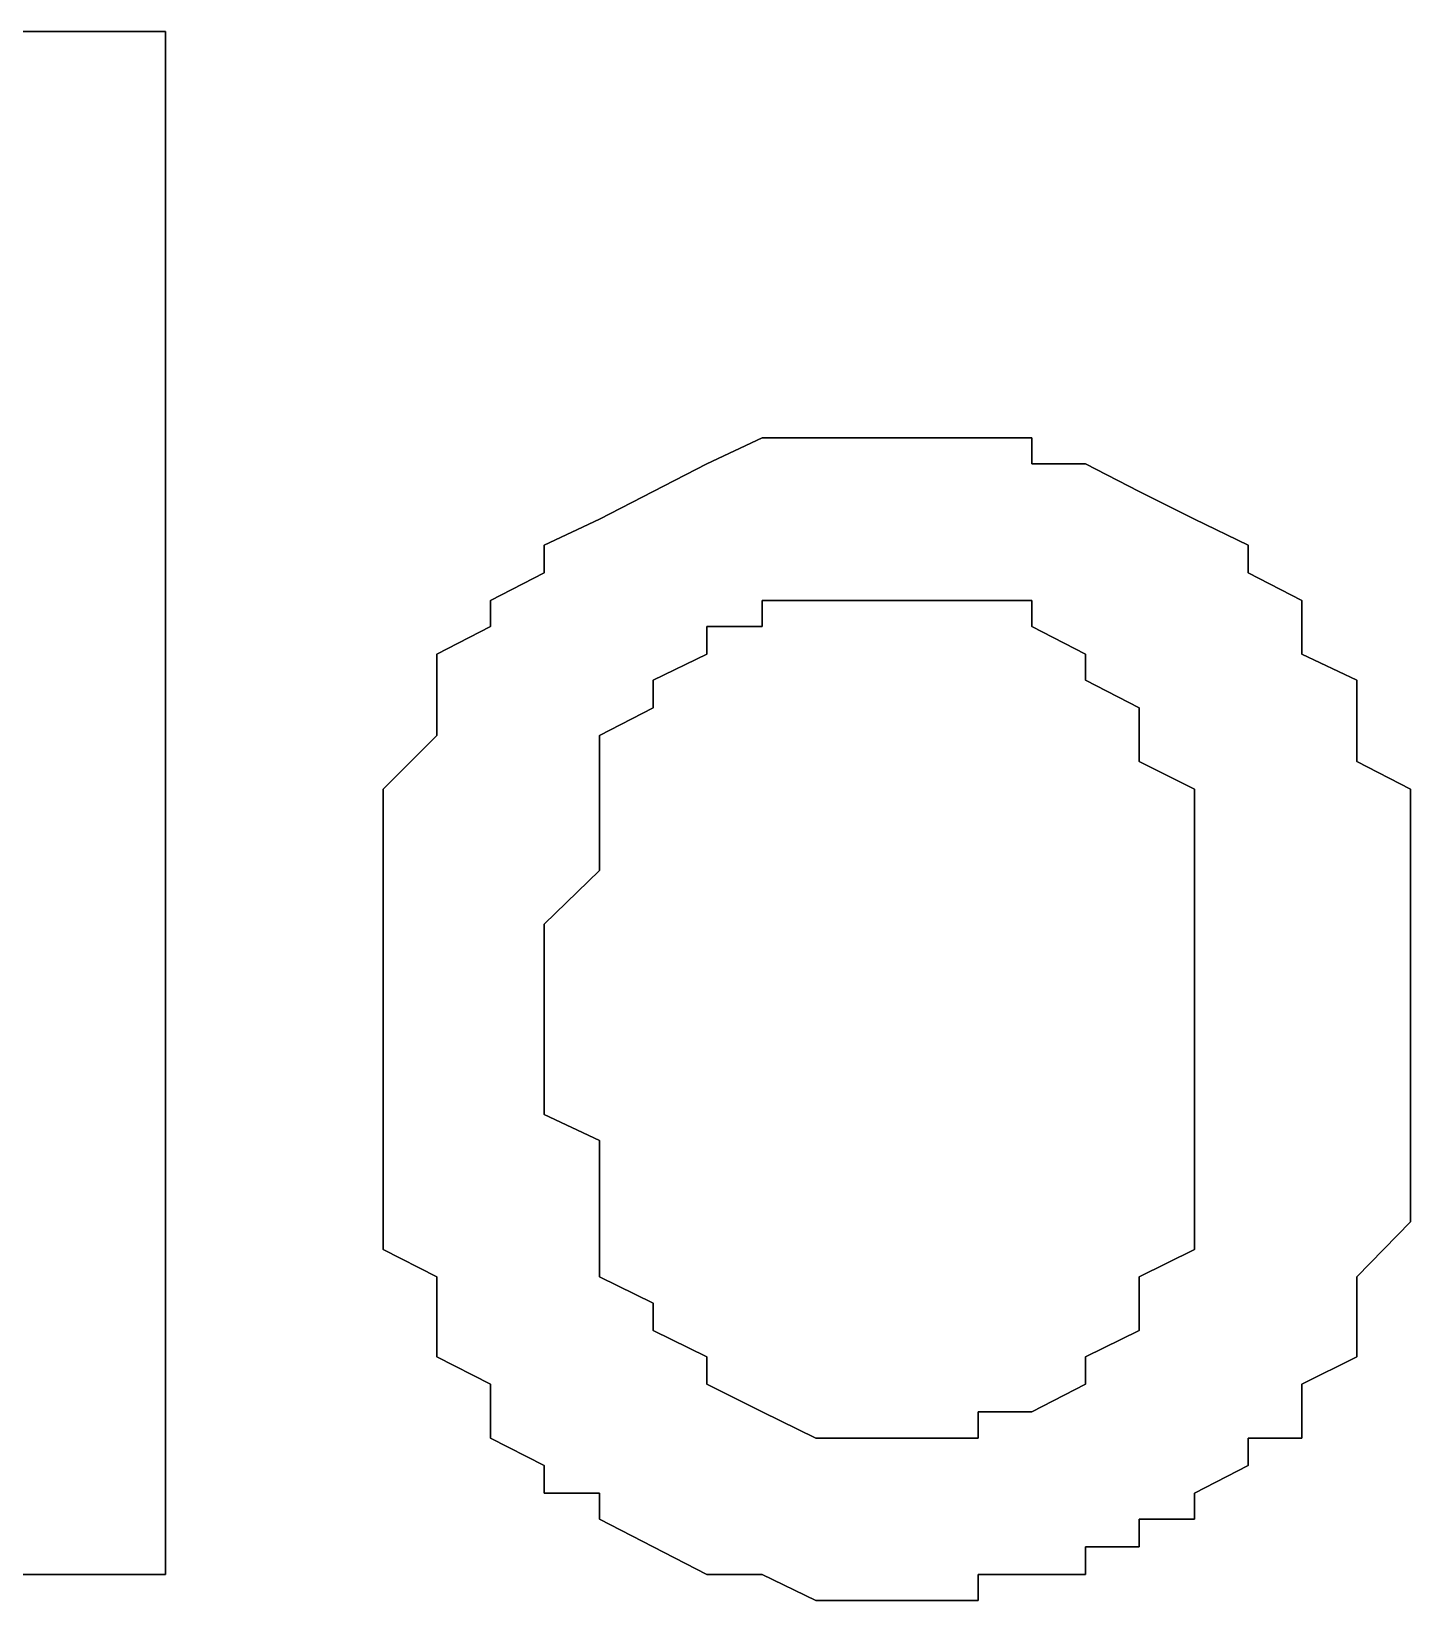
# Model space of a CAD drawing. Header units: metres. Extents: x 2.9 to 42.8, y 1.7 to 28.7.
# Drawn here: x 41.4496 to 41.5396, y 17.1556 to 17.2579 of the extents above; entities that cross this region are included whole.
import ezdxf

# ---------------------------------------------------------------- set-up
doc = ezdxf.new("R2010")
doc.units = ezdxf.units.M
doc.layers.add('GRIS', color=8, linetype='Continuous')

msp = doc.modelspace()

# ---------------------------------------------------------------- linework, layer by layer
at = {"layer": 'GRIS', "lineweight": -3}
for points in [[(41.4584, 17.2579), (41.4443, 17.2579), (41.4584, 17.2579)], [(41.4584, 17.1573), (41.4584, 17.2579), (41.4584, 17.1573)], [(41.4973, 17.2314), (41.4937, 17.2297), (41.4973, 17.2314)], [(41.5008, 17.2314), (41.4973, 17.2314), (41.5008, 17.2314)], [(41.5043, 17.2314), (41.5008, 17.2314), (41.5043, 17.2314)], [(41.5078, 17.2314), (41.5043, 17.2314), (41.5078, 17.2314)], [(41.5114, 17.2314), (41.5078, 17.2314), (41.5114, 17.2314)], [(41.5149, 17.2314), (41.5114, 17.2314), (41.5149, 17.2314)], [(41.5149, 17.2297), (41.5149, 17.2314), (41.5149, 17.2297)], [(41.4937, 17.2297), (41.4902, 17.2279), (41.4937, 17.2297)], [(41.5184, 17.2297), (41.5149, 17.2297), (41.5184, 17.2297)], [(41.5219, 17.2279), (41.5184, 17.2297), (41.5219, 17.2279)], [(41.4902, 17.2279), (41.4867, 17.2261), (41.4902, 17.2279)], [(41.5255, 17.2261), (41.5219, 17.2279), (41.5255, 17.2261)], [(41.4867, 17.2261), (41.4831, 17.2244), (41.4867, 17.2261)], [(41.529, 17.2244), (41.5255, 17.2261), (41.529, 17.2244)], [(41.4831, 17.2244), (41.4831, 17.2226), (41.4831, 17.2244)], [(41.529, 17.2226), (41.529, 17.2244), (41.529, 17.2226)], [(41.4831, 17.2226), (41.4796, 17.2208), (41.4831, 17.2226)], [(41.5325, 17.2208), (41.529, 17.2226), (41.5325, 17.2208)], [(41.4796, 17.2208), (41.4796, 17.2191), (41.4796, 17.2208)], [(41.4973, 17.2191), (41.4973, 17.2208), (41.4973, 17.2191)], [(41.4973, 17.2208), (41.5008, 17.2208), (41.4973, 17.2208)], [(41.5008, 17.2208), (41.5043, 17.2208), (41.5008, 17.2208)], [(41.5043, 17.2208), (41.5078, 17.2208), (41.5043, 17.2208)], [(41.5078, 17.2208), (41.5114, 17.2208), (41.5078, 17.2208)], [(41.5114, 17.2208), (41.5149, 17.2208), (41.5114, 17.2208)], [(41.5149, 17.2208), (41.5149, 17.2191), (41.5149, 17.2208)], [(41.5325, 17.2191), (41.5325, 17.2208), (41.5325, 17.2191)], [(41.4796, 17.2191), (41.4761, 17.2173), (41.4796, 17.2191)], [(41.4937, 17.2173), (41.4937, 17.2191), (41.4937, 17.2173)], [(41.4937, 17.2191), (41.4973, 17.2191), (41.4937, 17.2191)], [(41.5149, 17.2191), (41.5184, 17.2173), (41.5149, 17.2191)], [(41.5325, 17.2173), (41.5325, 17.2191), (41.5325, 17.2173)], [(41.4761, 17.2173), (41.4761, 17.2156), (41.4761, 17.2173)], [(41.4902, 17.2156), (41.4937, 17.2173), (41.4902, 17.2156)], [(41.5184, 17.2173), (41.5184, 17.2156), (41.5184, 17.2173)], [(41.5361, 17.2156), (41.5325, 17.2173), (41.5361, 17.2156)], [(41.4761, 17.2156), (41.4761, 17.2138), (41.4761, 17.2156)], [(41.4902, 17.2138), (41.4902, 17.2156), (41.4902, 17.2138)], [(41.5184, 17.2156), (41.5219, 17.2138), (41.5184, 17.2156)], [(41.5361, 17.212), (41.5361, 17.2156), (41.5361, 17.212)], [(41.4761, 17.2138), (41.4761, 17.212), (41.4761, 17.2138)], [(41.4867, 17.212), (41.4902, 17.2138), (41.4867, 17.212)], [(41.5219, 17.2138), (41.5219, 17.212), (41.5219, 17.2138)], [(41.4761, 17.212), (41.4726, 17.2085), (41.4761, 17.212)], [(41.4867, 17.2103), (41.4867, 17.212), (41.4867, 17.2103)], [(41.5219, 17.212), (41.5219, 17.2103), (41.5219, 17.212)], [(41.5361, 17.2103), (41.5361, 17.212), (41.5361, 17.2103)], [(41.4867, 17.2067), (41.4867, 17.2103), (41.4867, 17.2067)], [(41.5219, 17.2103), (41.5255, 17.2085), (41.5219, 17.2103)], [(41.5396, 17.2085), (41.5361, 17.2103), (41.5396, 17.2085)], [(41.4726, 17.2085), (41.4726, 17.2067), (41.4726, 17.2085)], [(41.5255, 17.2085), (41.5255, 17.2067), (41.5255, 17.2085)], [(41.5396, 17.2067), (41.5396, 17.2085), (41.5396, 17.2067)], [(41.4726, 17.2067), (41.4726, 17.205), (41.4726, 17.2067)], [(41.4867, 17.205), (41.4867, 17.2067), (41.4867, 17.205)], [(41.5255, 17.2067), (41.5255, 17.205), (41.5255, 17.2067)], [(41.5396, 17.2032), (41.5396, 17.2067), (41.5396, 17.2032)], [(41.4726, 17.205), (41.4726, 17.2014), (41.4726, 17.205)], [(41.4867, 17.2032), (41.4867, 17.205), (41.4867, 17.2032)], [(41.5255, 17.205), (41.5255, 17.2032), (41.5255, 17.205)], [(41.4831, 17.1997), (41.4867, 17.2032), (41.4831, 17.1997)], [(41.5255, 17.2032), (41.5255, 17.1997), (41.5255, 17.2032)], [(41.5396, 17.2014), (41.5396, 17.2032), (41.5396, 17.2014)], [(41.4726, 17.2014), (41.4726, 17.1997), (41.4726, 17.2014)], [(41.5396, 17.1979), (41.5396, 17.2014), (41.5396, 17.1979)], [(41.4726, 17.1997), (41.4726, 17.1962), (41.4726, 17.1997)], [(41.4831, 17.1979), (41.4831, 17.1997), (41.4831, 17.1979)], [(41.5255, 17.1997), (41.5255, 17.1979), (41.5255, 17.1997)], [(41.4831, 17.1944), (41.4831, 17.1979), (41.4831, 17.1944)], [(41.5255, 17.1979), (41.5255, 17.1944), (41.5255, 17.1979)], [(41.5396, 17.1962), (41.5396, 17.1979), (41.5396, 17.1962)], [(41.4726, 17.1962), (41.4726, 17.1944), (41.4726, 17.1962)], [(41.5396, 17.1944), (41.5396, 17.1962), (41.5396, 17.1944)], [(41.4726, 17.1944), (41.4726, 17.1909), (41.4726, 17.1944)], [(41.4831, 17.1909), (41.4831, 17.1944), (41.4831, 17.1909)], [(41.5255, 17.1944), (41.5255, 17.1926), (41.5255, 17.1944)], [(41.5396, 17.1926), (41.5396, 17.1944), (41.5396, 17.1926)], [(41.5255, 17.1926), (41.5255, 17.1909), (41.5255, 17.1926)], [(41.5396, 17.1891), (41.5396, 17.1926), (41.5396, 17.1891)], [(41.4726, 17.1909), (41.4726, 17.1891), (41.4726, 17.1909)], [(41.4831, 17.1873), (41.4831, 17.1909), (41.4831, 17.1873)], [(41.5255, 17.1909), (41.5255, 17.1873), (41.5255, 17.1909)], [(41.4726, 17.1891), (41.4726, 17.1856), (41.4726, 17.1891)], [(41.5396, 17.1873), (41.5396, 17.1891), (41.5396, 17.1873)], [(41.4867, 17.1856), (41.4831, 17.1873), (41.4867, 17.1856)], [(41.5255, 17.1873), (41.5255, 17.1856), (41.5255, 17.1873)], [(41.5396, 17.1838), (41.5396, 17.1873), (41.5396, 17.1838)], [(41.4726, 17.1856), (41.4726, 17.1838), (41.4726, 17.1856)], [(41.4867, 17.1838), (41.4867, 17.1856), (41.4867, 17.1838)], [(41.5255, 17.1856), (41.5255, 17.182), (41.5255, 17.1856)], [(41.4726, 17.1838), (41.4726, 17.182), (41.4726, 17.1838)], [(41.4867, 17.1803), (41.4867, 17.1838), (41.4867, 17.1803)], [(41.5396, 17.182), (41.5396, 17.1838), (41.5396, 17.182)], [(41.4726, 17.182), (41.4726, 17.1785), (41.4726, 17.182)], [(41.5255, 17.182), (41.5255, 17.1803), (41.5255, 17.182)], [(41.5396, 17.1803), (41.5396, 17.182), (41.5396, 17.1803)], [(41.4867, 17.1785), (41.4867, 17.1803), (41.4867, 17.1785)], [(41.5255, 17.1803), (41.5255, 17.1785), (41.5255, 17.1803)], [(41.5361, 17.1767), (41.5396, 17.1803), (41.5361, 17.1767)], [(41.4726, 17.1785), (41.4761, 17.1767), (41.4726, 17.1785)], [(41.4867, 17.1767), (41.4867, 17.1785), (41.4867, 17.1767)], [(41.5255, 17.1785), (41.5219, 17.1767), (41.5255, 17.1785)], [(41.4761, 17.1767), (41.4761, 17.175), (41.4761, 17.1767)], [(41.4902, 17.175), (41.4867, 17.1767), (41.4902, 17.175)], [(41.5219, 17.1767), (41.5219, 17.175), (41.5219, 17.1767)], [(41.5361, 17.175), (41.5361, 17.1767), (41.5361, 17.175)], [(41.4761, 17.175), (41.4761, 17.1732), (41.4761, 17.175)], [(41.4902, 17.1732), (41.4902, 17.175), (41.4902, 17.1732)], [(41.5219, 17.175), (41.5219, 17.1732), (41.5219, 17.175)], [(41.5361, 17.1732), (41.5361, 17.175), (41.5361, 17.1732)], [(41.4761, 17.1732), (41.4761, 17.1715), (41.4761, 17.1732)], [(41.4937, 17.1715), (41.4902, 17.1732), (41.4937, 17.1715)], [(41.5219, 17.1732), (41.5184, 17.1715), (41.5219, 17.1732)], [(41.5361, 17.1715), (41.5361, 17.1732), (41.5361, 17.1715)], [(41.4761, 17.1715), (41.4796, 17.1697), (41.4761, 17.1715)], [(41.4937, 17.1697), (41.4937, 17.1715), (41.4937, 17.1697)], [(41.5184, 17.1715), (41.5184, 17.1697), (41.5184, 17.1715)], [(41.5325, 17.1697), (41.5361, 17.1715), (41.5325, 17.1697)], [(41.4796, 17.1697), (41.4796, 17.1679), (41.4796, 17.1697)], [(41.4973, 17.1679), (41.4937, 17.1697), (41.4973, 17.1679)], [(41.5184, 17.1697), (41.5149, 17.1679), (41.5184, 17.1697)], [(41.5325, 17.1662), (41.5325, 17.1697), (41.5325, 17.1662)], [(41.4796, 17.1679), (41.4796, 17.1662), (41.4796, 17.1679)], [(41.5008, 17.1662), (41.4973, 17.1679), (41.5008, 17.1662)], [(41.5149, 17.1679), (41.5114, 17.1679), (41.5149, 17.1679)], [(41.5114, 17.1679), (41.5114, 17.1662), (41.5114, 17.1679)], [(41.4796, 17.1662), (41.4831, 17.1644), (41.4796, 17.1662)], [(41.5043, 17.1662), (41.5008, 17.1662), (41.5043, 17.1662)], [(41.5078, 17.1662), (41.5043, 17.1662), (41.5078, 17.1662)], [(41.5114, 17.1662), (41.5078, 17.1662), (41.5114, 17.1662)], [(41.529, 17.1644), (41.529, 17.1662), (41.529, 17.1644)], [(41.529, 17.1662), (41.5325, 17.1662), (41.529, 17.1662)], [(41.4831, 17.1644), (41.4831, 17.1626), (41.4831, 17.1644)], [(41.5255, 17.1626), (41.529, 17.1644), (41.5255, 17.1626)], [(41.4831, 17.1626), (41.4867, 17.1626), (41.4831, 17.1626)], [(41.4867, 17.1626), (41.4867, 17.1609), (41.4867, 17.1626)], [(41.5255, 17.1609), (41.5255, 17.1626), (41.5255, 17.1609)], [(41.4867, 17.1609), (41.4902, 17.1591), (41.4867, 17.1609)], [(41.5219, 17.1591), (41.5219, 17.1609), (41.5219, 17.1591)], [(41.5219, 17.1609), (41.5255, 17.1609), (41.5219, 17.1609)], [(41.4902, 17.1591), (41.4937, 17.1573), (41.4902, 17.1591)], [(41.5184, 17.1573), (41.5184, 17.1591), (41.5184, 17.1573)], [(41.5184, 17.1591), (41.5219, 17.1591), (41.5184, 17.1591)], [(41.4443, 17.1573), (41.4584, 17.1573), (41.4443, 17.1573)], [(41.4937, 17.1573), (41.4973, 17.1573), (41.4937, 17.1573)], [(41.4973, 17.1573), (41.5008, 17.1556), (41.4973, 17.1573)], [(41.5114, 17.1556), (41.5114, 17.1573), (41.5114, 17.1556)], [(41.5114, 17.1573), (41.5149, 17.1573), (41.5114, 17.1573)], [(41.5149, 17.1573), (41.5184, 17.1573), (41.5149, 17.1573)], [(41.5008, 17.1556), (41.5043, 17.1556), (41.5008, 17.1556)], [(41.5043, 17.1556), (41.5078, 17.1556), (41.5043, 17.1556)], [(41.5078, 17.1556), (41.5114, 17.1556), (41.5078, 17.1556)]]:
    msp.add_lwpolyline(points, dxfattribs=at)

doc.saveas('drawing.dxf')
